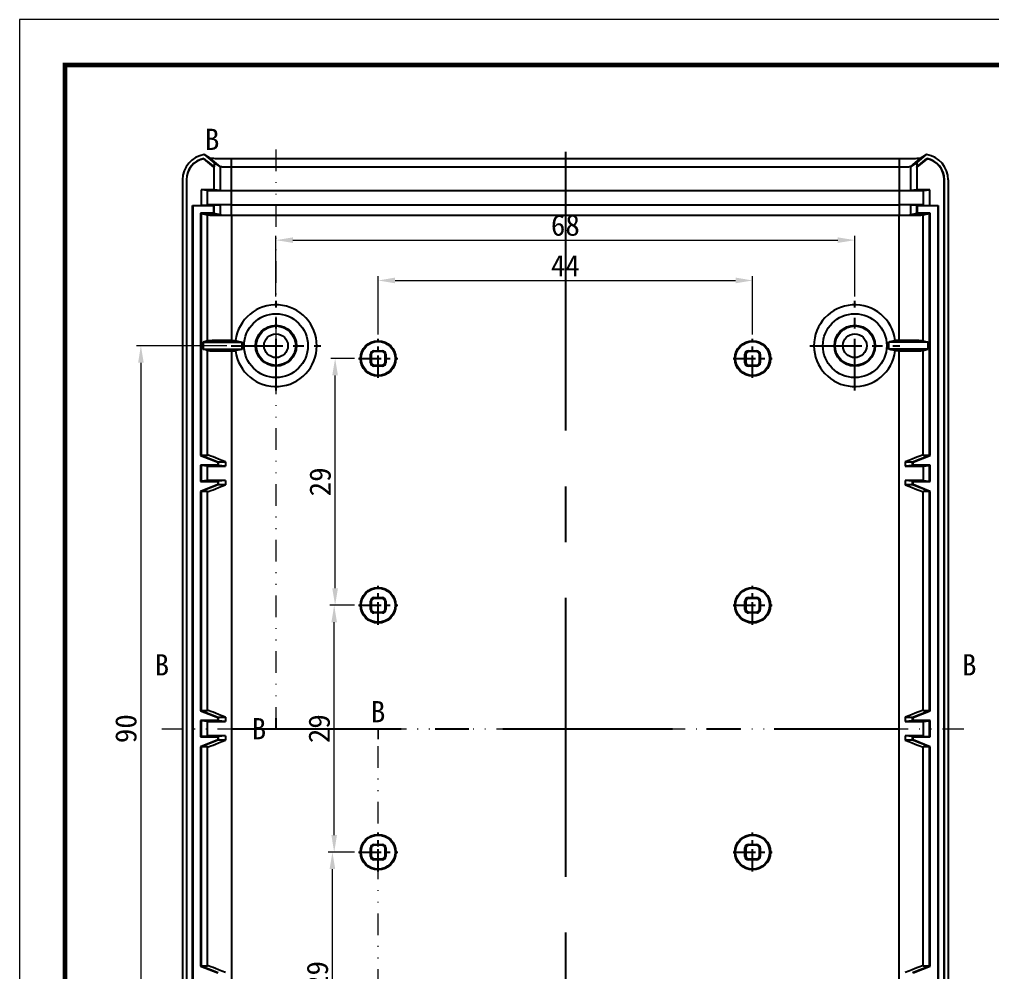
# Model space of a CAD drawing. Header units: millimetres. Extents: x 929 to 1798, y -260 to -38.
# Drawn here: x 1307.3 to 1421.6, y -156.1 to -44.1 of the extents above; entities that cross this region are included whole.
import ezdxf
from ezdxf.enums import TextEntityAlignment as Align

# ---------------------------------------------------------------- set-up
doc = ezdxf.new("R2010")
doc.units = ezdxf.units.MM
doc.linetypes.add('CENTER', pattern=[50.8, 31.75, -6.35, 6.35, -6.35])
doc.linetypes.add('DIVIDE', pattern=[31.75, 12.7, -6.35, 0, -6.35, 0, -6.35])
for name, color, linetype, lineweight in [('dim', 82, 'Continuous', 9), ('from', 7, 'Continuous', 13), ('hatch', 56, 'Continuous', 9)]:
    doc.layers.add(name, color=color, linetype=linetype, lineweight=lineweight)
doc.styles.add('宋体', font='simsun.ttc')
doc.styles.add('样式 1', font='simkai.ttf')
doc.dimstyles.new('YanXiu', dxfattribs={"dimtxt": 2.5, "dimasz": 2.2, "dimexe": 0.65, "dimexo": 0.65, "dimgap": 0.5, "dimtad": 1, "dimdsep": 46, "dimtxsty": '宋体', "dimcen": 0, "dimclrd": 3, "dimclre": 3, "dimclrt": 3, "dimazin": 2, "dimtfac": 1, "dimtofl": 0, "dimtmove": 0, "dimatfit": 3, "dimfxl": 1, "dimlwd": 5, "dimlwe": 5, "dimarcsym": 0})

# ---------------------------------------------------------------- blocks, each defined once
blk = doc.blocks.new('*D30')
at = {"layer": 'Defpoints', "color": 0}
for p in [(1393.41, -74.8), (1349.41, -81.66), (1393.41, -81.66)]:
    blk.add_point(p, dxfattribs=at)
at = {"layer": 'dim', "color": 3, "lineweight": 5}
for p, q in [((1349.41, -81.16), (1349.41, -74.3)), ((1393.41, -81.16), (1393.41, -74.3)), ((1351.41, -74.8), (1391.41, -74.8))]:
    blk.add_line(p, q, dxfattribs=at)
at = {"layer": 'dim', "color": 3}
for points in [[(1351.41, -74.46), (1351.41, -75.13), (1349.41, -74.8)], [(1391.41, -74.46), (1391.41, -75.13), (1393.41, -74.8)]]:
    blk.add_solid(points, dxfattribs=at)
at = {"layer": 'dim', "color": 3, "insert": (1371.41, -73.05), "char_height": 2.5, "attachment_point": 5, "style": '宋体'}
blk.add_mtext('44', dxfattribs=at)
blk = doc.blocks.new('*D31')
at = {"layer": 'Defpoints', "color": 0}
for p in [(1405.41, -70.06), (1337.41, -77.18), (1405.41, -77.18)]:
    blk.add_point(p, dxfattribs=at)
at = {"layer": 'dim', "color": 3, "lineweight": 5}
for p, q in [((1337.41, -76.68), (1337.41, -69.56)), ((1405.41, -76.68), (1405.41, -69.56)), ((1339.41, -70.06), (1403.41, -70.06))]:
    blk.add_line(p, q, dxfattribs=at)
at = {"layer": 'dim', "color": 3}
for points in [[(1339.41, -69.73), (1339.41, -70.39), (1337.41, -70.06)], [(1403.41, -69.73), (1403.41, -70.39), (1405.41, -70.06)]]:
    blk.add_solid(points, dxfattribs=at)
at = {"layer": 'dim', "color": 3, "insert": (1371.41, -68.31), "char_height": 2.5, "attachment_point": 5, "style": '宋体'}
blk.add_mtext('68', dxfattribs=at)
blk = doc.blocks.new('*D32')
at = {"layer": 'Defpoints', "color": 0}
for p in [(1332.13, -82.46), (1321.54, -172.46), (1332.13, -172.46)]:
    blk.add_point(p, dxfattribs=at)
at = {"layer": 'dim', "color": 3, "lineweight": 5}
for p, q in [((1331.63, -82.46), (1321.04, -82.46)), ((1321.54, -84.46), (1321.54, -170.46)), ((1331.63, -172.46), (1321.04, -172.46))]:
    blk.add_line(p, q, dxfattribs=at)
at = {"layer": 'dim', "color": 3}
for points in [[(1321.21, -84.46), (1321.87, -84.46), (1321.54, -82.46)], [(1321.21, -170.46), (1321.87, -170.46), (1321.54, -172.46)]]:
    blk.add_solid(points, dxfattribs=at)
at = {"layer": 'dim', "color": 3, "insert": (1319.79, -127.46), "char_height": 2.5, "attachment_point": 5, "rotation": 90, "style": '宋体'}
blk.add_mtext('90', dxfattribs=at)
blk = doc.blocks.new('*D33')
at = {"layer": 'Defpoints', "color": 0}
for p in [(1344.04, -141.96), (1347.12, -141.96), (1347.12, -170.96)]:
    blk.add_point(p, dxfattribs=at)
at = {"layer": 'dim', "color": 3, "lineweight": 5}
for p, q in [((1346.62, -141.96), (1343.54, -141.96)), ((1344.04, -168.96), (1344.04, -143.96)), ((1346.62, -170.96), (1343.54, -170.96))]:
    blk.add_line(p, q, dxfattribs=at)
at = {"layer": 'dim', "color": 3}
for points in [[(1343.71, -143.96), (1344.37, -143.96), (1344.04, -141.96)], [(1343.71, -168.96), (1344.37, -168.96), (1344.04, -170.96)]]:
    blk.add_solid(points, dxfattribs=at)
at = {"layer": 'dim', "color": 3, "insert": (1342.29, -156.46), "char_height": 2.5, "attachment_point": 5, "rotation": 90, "style": '宋体'}
blk.add_mtext('29', dxfattribs=at)
blk = doc.blocks.new('*D34')
at = {"layer": 'Defpoints', "color": 0}
for p in [(1344.25, -112.96), (1347.12, -112.96), (1347.12, -141.96)]:
    blk.add_point(p, dxfattribs=at)
at = {"layer": 'dim', "color": 3, "lineweight": 5}
for p, q in [((1346.62, -112.96), (1343.75, -112.96)), ((1344.25, -139.96), (1344.25, -114.96)), ((1346.62, -141.96), (1343.75, -141.96))]:
    blk.add_line(p, q, dxfattribs=at)
at = {"layer": 'dim', "color": 3}
for points in [[(1343.92, -114.96), (1344.58, -114.96), (1344.25, -112.96)], [(1343.92, -139.96), (1344.58, -139.96), (1344.25, -141.96)]]:
    blk.add_solid(points, dxfattribs=at)
at = {"layer": 'dim', "color": 3, "insert": (1342.5, -127.46), "char_height": 2.5, "attachment_point": 5, "rotation": 90, "style": '宋体'}
blk.add_mtext('29', dxfattribs=at)
blk = doc.blocks.new('*D35')
at = {"layer": 'Defpoints', "color": 0}
for p in [(1344.36, -83.96), (1347.12, -83.96), (1347.12, -112.96)]:
    blk.add_point(p, dxfattribs=at)
at = {"layer": 'dim', "color": 3, "lineweight": 5}
for p, q in [((1346.62, -83.96), (1343.86, -83.96)), ((1344.36, -110.96), (1344.36, -85.96)), ((1346.62, -112.96), (1343.86, -112.96))]:
    blk.add_line(p, q, dxfattribs=at)
at = {"layer": 'dim', "color": 3}
for points in [[(1344.02, -85.96), (1344.69, -85.96), (1344.36, -83.96)], [(1344.02, -110.96), (1344.69, -110.96), (1344.36, -112.96)]]:
    blk.add_solid(points, dxfattribs=at)
at = {"layer": 'dim', "color": 3, "insert": (1342.61, -98.46), "char_height": 2.5, "attachment_point": 5, "rotation": 90, "style": '宋体'}
blk.add_mtext('29', dxfattribs=at)

msp = doc.modelspace()

# ---------------------------------------------------------------- linework, layer by layer
at = {"color": 7, "linetype": 'Continuous'}
for p, q in [((1330.113, -61.487), (1328.919, -60.509)), ((1328.959, -60.475), (1329.404, -60.847)), ((1329.732, -60.456), (1328.984, -60.007)), ((1328.984, -60.007), (1330.134, -60.996)), ((1330.879, -61.443), (1329.732, -60.456)), ((1332.178, -67.109), (1332.181, -60.505)), ((1410.644, -60.505), (1332.181, -60.505)), ((1410.644, -60.505), (1410.647, -67.109)), ((1411.946, -61.443), (1413.094, -60.456)), ((1412.691, -60.996), (1413.842, -60.007)), ((1413.906, -60.509), (1412.713, -61.488)), ((1413.842, -60.007), (1413.094, -60.456)), ((1413.421, -60.847), (1413.867, -60.475)), ((1329.404, -60.847), (1330.134, -61.457)), ((1330.113, -61.487), (1330.113, -64.152)), ((1330.879, -61.443), (1330.134, -60.996)), ((1330.134, -60.996), (1330.134, -61.457)), ((1330.879, -64.213), (1330.879, -61.443)), ((1410.647, -61.493), (1332.178, -61.493)), ((1412.691, -60.996), (1411.946, -61.443)), ((1411.946, -61.443), (1411.946, -64.213)), ((1412.691, -61.457), (1413.421, -60.847)), ((1412.691, -60.996), (1412.691, -61.457)), ((1412.713, -61.488), (1412.713, -64.152)), ((1326.434, -62.971), (1326.434, -191.949)), ((1326.913, -62.957), (1326.886, -62.957)), ((1326.886, -62.957), (1326.886, -191.963)), ((1326.913, -62.957), (1326.913, -191.963)), ((1415.913, -62.957), (1415.939, -62.957)), ((1415.913, -191.962), (1415.913, -62.957)), ((1415.939, -191.962), (1415.939, -62.957)), ((1416.391, -62.971), (1416.391, -191.949)), ((1330.113, -64.152), (1328.613, -64.152)), ((1329.382, -64.213), (1328.613, -64.152)), ((1328.613, -64.152), (1328.613, -65.993)), ((1329.382, -65.932), (1329.382, -64.213)), ((1330.879, -64.213), (1330.113, -64.152)), ((1332.179, -64.223), (1410.646, -64.223)), ((1412.713, -64.152), (1411.946, -64.213)), ((1414.213, -64.152), (1412.713, -64.152)), ((1413.443, -64.213), (1414.213, -64.152)), ((1413.443, -64.213), (1413.443, -65.932)), ((1414.213, -65.993), (1414.213, -64.152)), ((1327.615, -65.993), (1330.113, -65.993)), ((1327.615, -65.993), (1327.667, -66.046)), ((1327.615, -188.926), (1327.615, -65.993)), ((1330.06, -66.046), (1327.667, -66.046)), ((1327.667, -188.874), (1327.667, -66.046)), ((1329.382, -65.932), (1328.613, -65.993)), ((1330.113, -65.993), (1330.06, -66.046)), ((1330.06, -66.046), (1330.06, -66.893)), ((1330.879, -65.932), (1330.113, -65.993)), ((1330.113, -65.993), (1330.113, -66.945)), ((1330.879, -67.099), (1330.879, -65.932)), ((1332.178, -65.928), (1410.647, -65.928)), ((1412.713, -65.993), (1411.946, -65.932)), ((1411.946, -65.932), (1411.946, -67.099)), ((1412.713, -65.993), (1412.765, -66.046)), ((1412.713, -65.993), (1415.21, -65.993)), ((1412.713, -66.945), (1412.713, -65.993)), ((1415.158, -66.046), (1412.765, -66.046)), ((1412.765, -66.893), (1412.765, -66.046)), ((1413.443, -65.932), (1414.213, -65.993)), ((1415.21, -65.993), (1415.158, -66.046)), ((1415.158, -66.046), (1415.158, -188.874)), ((1415.21, -65.993), (1415.21, -188.926)), ((1330.06, -66.893), (1328.562, -66.893)), ((1328.615, -66.945), (1328.562, -66.893)), ((1328.562, -66.893), (1328.562, -95.345)), ((1330.113, -66.945), (1328.615, -66.945)), ((1328.615, -66.945), (1329.384, -67.099)), ((1328.615, -66.945), (1328.615, -95.31)), ((1329.384, -81.888), (1329.384, -67.099)), ((1330.113, -66.945), (1330.06, -66.893)), ((1330.879, -67.099), (1330.113, -66.945)), ((1332.178, -67.109), (1410.647, -67.109)), ((1332.181, -67.123), (1410.644, -67.123)), ((1332.181, -67.123), (1332.181, -81.85)), ((1410.644, -81.85), (1410.644, -67.123)), ((1412.713, -66.945), (1411.946, -67.099)), ((1412.713, -66.945), (1412.765, -66.893)), ((1414.21, -66.945), (1412.713, -66.945)), ((1414.263, -66.893), (1412.765, -66.893)), ((1413.441, -67.099), (1414.21, -66.945)), ((1413.441, -81.888), (1413.441, -67.099)), ((1414.21, -66.945), (1414.263, -66.893)), ((1414.21, -95.31), (1414.21, -66.945)), ((1414.263, -95.345), (1414.263, -66.893)), ((1329.384, -81.888), (1328.846, -82.06)), ((1328.846, -82.06), (1333.421, -82.06)), ((1328.846, -82.06), (1328.846, -82.86)), ((1332.181, -81.85), (1332.653, -81.85)), ((1413.979, -82.06), (1409.405, -82.06)), ((1410.644, -81.85), (1410.172, -81.85)), ((1413.441, -81.888), (1413.979, -82.06)), ((1413.979, -82.06), (1413.979, -82.86)), ((1328.846, -82.86), (1333.421, -82.86)), ((1329.384, -83.032), (1328.846, -82.86)), ((1329.384, -95.31), (1329.384, -83.032)), ((1332.181, -83.069), (1332.653, -83.069)), ((1332.181, -83.069), (1332.181, -171.85)), ((1348.913, -83.06), (1349.913, -83.06)), ((1348.913, -83.06), (1349.005, -83.152)), ((1349.82, -83.152), (1349.005, -83.152)), ((1349.913, -83.06), (1349.82, -83.152)), ((1392.913, -83.06), (1393.005, -83.152)), ((1392.913, -83.06), (1393.913, -83.06)), ((1393.82, -83.152), (1393.005, -83.152)), ((1393.913, -83.06), (1393.82, -83.152)), ((1413.979, -82.86), (1409.405, -82.86)), ((1410.644, -83.069), (1410.172, -83.069)), ((1410.644, -171.85), (1410.644, -83.069)), ((1413.441, -83.032), (1413.979, -82.86)), ((1413.441, -95.31), (1413.441, -83.032)), ((1348.513, -83.46), (1348.605, -83.552)), ((1348.513, -84.46), (1348.513, -83.46)), ((1348.513, -84.46), (1348.605, -84.367)), ((1348.605, -83.552), (1348.605, -84.367)), ((1350.313, -83.46), (1350.22, -83.552)), ((1350.22, -84.367), (1350.22, -83.552)), ((1350.22, -84.367), (1350.313, -84.46)), ((1350.313, -83.46), (1350.313, -84.46)), ((1392.513, -83.46), (1392.605, -83.552)), ((1392.513, -84.46), (1392.513, -83.46)), ((1392.605, -84.367), (1392.513, -84.46)), ((1392.605, -83.552), (1392.605, -84.367)), ((1394.313, -83.46), (1394.22, -83.552)), ((1394.22, -84.367), (1394.22, -83.552)), ((1394.313, -84.46), (1394.22, -84.367)), ((1394.313, -83.46), (1394.313, -84.46)), ((1348.913, -84.86), (1349.005, -84.767)), ((1349.913, -84.86), (1348.913, -84.86)), ((1349.005, -84.767), (1349.82, -84.767)), ((1349.82, -84.767), (1349.913, -84.86)), ((1393.005, -84.767), (1392.913, -84.86)), ((1393.913, -84.86), (1392.913, -84.86)), ((1393.005, -84.767), (1393.82, -84.767)), ((1393.913, -84.86), (1393.82, -84.767)), ((1328.615, -95.31), (1328.562, -95.345)), ((1328.562, -95.345), (1330.564, -96.145)), ((1328.615, -95.31), (1329.384, -95.31)), ((1328.615, -95.31), (1330.617, -96.11)), ((1412.209, -96.11), (1414.21, -95.31)), ((1412.261, -96.145), (1414.263, -95.345)), ((1413.441, -95.31), (1414.21, -95.31)), ((1414.21, -95.31), (1414.263, -95.345)), ((1330.564, -96.487), (1328.562, -96.487)), ((1328.615, -96.539), (1328.562, -96.487)), ((1328.562, -96.487), (1328.562, -98.433)), ((1330.617, -96.539), (1328.615, -96.539)), ((1329.384, -96.601), (1328.615, -96.539)), ((1328.615, -96.539), (1328.615, -98.381)), ((1329.384, -98.319), (1329.384, -96.601)), ((1330.617, -96.11), (1330.564, -96.145)), ((1330.564, -96.145), (1330.564, -96.487)), ((1330.617, -96.539), (1330.564, -96.487)), ((1330.617, -96.11), (1331.499, -96.11)), ((1330.617, -96.11), (1330.617, -96.539)), ((1331.499, -96.61), (1330.617, -96.539)), ((1331.499, -96.11), (1331.499, -96.61)), ((1411.326, -96.11), (1411.326, -96.61)), ((1411.326, -96.11), (1412.209, -96.11)), ((1412.209, -96.539), (1411.326, -96.61)), ((1412.209, -96.11), (1412.261, -96.145)), ((1412.209, -96.539), (1412.209, -96.11)), ((1412.209, -96.539), (1412.261, -96.487)), ((1414.21, -96.539), (1412.209, -96.539)), ((1412.261, -96.487), (1412.261, -96.145)), ((1414.263, -96.487), (1412.261, -96.487)), ((1413.441, -96.601), (1414.21, -96.539)), ((1413.441, -96.601), (1413.441, -98.319)), ((1414.21, -96.539), (1414.263, -96.487)), ((1414.21, -98.381), (1414.21, -96.539)), ((1414.263, -98.433), (1414.263, -96.487)), ((1329.384, -98.319), (1328.615, -98.381)), ((1331.499, -98.31), (1330.617, -98.381)), ((1331.499, -98.31), (1331.499, -98.81)), ((1411.326, -98.31), (1411.326, -98.81)), ((1412.209, -98.381), (1411.326, -98.31)), ((1413.441, -98.319), (1414.21, -98.381)), ((1328.615, -98.381), (1328.562, -98.433)), ((1328.562, -98.433), (1330.564, -98.433)), ((1330.564, -98.774), (1328.562, -99.574)), ((1328.615, -98.381), (1330.617, -98.381)), ((1330.617, -98.81), (1328.615, -99.61)), ((1330.617, -98.381), (1330.564, -98.433)), ((1330.564, -98.433), (1330.564, -98.774)), ((1330.617, -98.81), (1330.564, -98.774)), ((1330.617, -98.381), (1330.617, -98.81)), ((1331.499, -98.81), (1330.617, -98.81)), ((1412.209, -98.81), (1411.326, -98.81)), ((1412.209, -98.381), (1412.261, -98.433)), ((1412.209, -98.81), (1412.209, -98.381)), ((1412.209, -98.381), (1414.21, -98.381)), ((1412.209, -98.81), (1412.261, -98.774)), ((1414.21, -99.61), (1412.209, -98.81)), ((1412.261, -98.774), (1412.261, -98.433)), ((1412.261, -98.433), (1414.263, -98.433)), ((1414.263, -99.574), (1412.261, -98.774)), ((1414.21, -98.381), (1414.263, -98.433)), ((1328.615, -99.61), (1328.562, -99.574)), ((1328.562, -99.574), (1328.562, -125.345)), ((1329.384, -99.61), (1328.615, -99.61)), ((1328.615, -99.61), (1328.615, -125.31)), ((1329.384, -125.31), (1329.384, -99.61)), ((1413.441, -125.31), (1413.441, -99.61)), ((1414.21, -99.61), (1413.441, -99.61)), ((1414.21, -99.61), (1414.263, -99.574)), ((1414.21, -125.31), (1414.21, -99.61)), ((1414.263, -125.345), (1414.263, -99.574)), ((1348.513, -112.46), (1348.605, -112.552)), ((1348.513, -113.46), (1348.513, -112.46)), ((1348.605, -112.552), (1348.605, -113.367)), ((1348.913, -112.06), (1349.913, -112.06)), ((1348.913, -112.06), (1349.005, -112.152)), ((1349.82, -112.152), (1349.005, -112.152)), ((1349.913, -112.06), (1349.82, -112.152)), ((1350.313, -112.46), (1350.22, -112.552)), ((1350.22, -113.367), (1350.22, -112.552)), ((1350.313, -112.46), (1350.313, -113.46)), ((1392.513, -112.46), (1392.605, -112.552)), ((1392.513, -113.46), (1392.513, -112.46)), ((1392.605, -112.552), (1392.605, -113.367)), ((1392.913, -112.06), (1393.005, -112.152)), ((1392.913, -112.06), (1393.913, -112.06)), ((1393.82, -112.152), (1393.005, -112.152)), ((1393.913, -112.06), (1393.82, -112.152)), ((1394.313, -112.46), (1394.22, -112.552)), ((1394.22, -113.367), (1394.22, -112.552)), ((1394.313, -112.46), (1394.313, -113.46)), ((1348.513, -113.46), (1348.605, -113.367)), ((1348.913, -113.86), (1349.005, -113.767)), ((1349.913, -113.86), (1348.913, -113.86)), ((1349.005, -113.767), (1349.82, -113.767)), ((1349.82, -113.767), (1349.913, -113.86)), ((1350.22, -113.367), (1350.313, -113.46)), ((1392.605, -113.367), (1392.513, -113.46)), ((1393.005, -113.767), (1392.913, -113.86)), ((1393.913, -113.86), (1392.913, -113.86)), ((1393.005, -113.767), (1393.82, -113.767)), ((1393.913, -113.86), (1393.82, -113.767)), ((1394.313, -113.46), (1394.22, -113.367)), ((1328.615, -125.31), (1328.562, -125.345)), ((1328.562, -125.345), (1330.564, -126.145)), ((1328.615, -125.31), (1329.384, -125.31)), ((1328.615, -125.31), (1330.617, -126.11)), ((1412.209, -126.11), (1414.21, -125.31)), ((1412.261, -126.145), (1414.263, -125.345)), ((1413.441, -125.31), (1414.21, -125.31)), ((1414.21, -125.31), (1414.263, -125.345)), ((1330.564, -126.487), (1328.562, -126.487)), ((1328.615, -126.539), (1328.562, -126.487)), ((1328.562, -126.487), (1328.562, -128.433)), ((1330.617, -126.539), (1328.615, -126.539)), ((1329.384, -126.601), (1328.615, -126.539)), ((1328.615, -126.539), (1328.615, -128.381)), ((1329.384, -128.319), (1329.384, -126.601)), ((1330.617, -126.11), (1330.564, -126.145)), ((1330.564, -126.145), (1330.564, -126.487)), ((1330.617, -126.539), (1330.564, -126.487)), ((1330.617, -126.11), (1331.499, -126.11)), ((1330.617, -126.11), (1330.617, -126.539)), ((1331.499, -126.61), (1330.617, -126.539)), ((1331.499, -126.11), (1331.499, -126.61)), ((1411.326, -126.11), (1411.326, -126.61)), ((1411.326, -126.11), (1412.209, -126.11)), ((1412.209, -126.539), (1411.326, -126.61)), ((1412.209, -126.539), (1412.209, -126.11)), ((1412.209, -126.11), (1412.261, -126.145)), ((1412.209, -126.539), (1412.261, -126.487)), ((1414.21, -126.539), (1412.209, -126.539)), ((1412.261, -126.487), (1412.261, -126.145)), ((1414.263, -126.487), (1412.261, -126.487)), ((1413.441, -126.601), (1414.21, -126.539)), ((1413.441, -126.601), (1413.441, -128.319)), ((1414.21, -126.539), (1414.263, -126.487)), ((1414.21, -128.381), (1414.21, -126.539)), ((1414.263, -128.433), (1414.263, -126.487)), ((1328.615, -128.381), (1328.562, -128.433)), ((1328.562, -128.433), (1330.564, -128.433)), ((1330.564, -128.774), (1328.562, -129.574)), ((1329.384, -128.319), (1328.615, -128.381)), ((1328.615, -128.381), (1330.617, -128.381)), ((1330.617, -128.81), (1328.615, -129.61)), ((1330.617, -128.381), (1330.564, -128.433)), ((1330.564, -128.433), (1330.564, -128.774)), ((1330.617, -128.81), (1330.564, -128.774)), ((1331.499, -128.31), (1330.617, -128.381)), ((1330.617, -128.381), (1330.617, -128.81)), ((1331.499, -128.81), (1330.617, -128.81)), ((1331.499, -128.31), (1331.499, -128.81)), ((1411.326, -128.31), (1411.326, -128.81)), ((1412.209, -128.381), (1411.326, -128.31)), ((1412.209, -128.81), (1411.326, -128.81)), ((1412.209, -128.81), (1412.209, -128.381)), ((1412.209, -128.381), (1412.261, -128.433)), ((1412.209, -128.381), (1414.21, -128.381)), ((1412.209, -128.81), (1412.261, -128.774)), ((1414.21, -129.61), (1412.209, -128.81)), ((1412.261, -128.774), (1412.261, -128.433)), ((1412.261, -128.433), (1414.263, -128.433)), ((1414.263, -129.574), (1412.261, -128.774)), ((1413.441, -128.319), (1414.21, -128.381)), ((1414.21, -128.381), (1414.263, -128.433)), ((1328.615, -129.61), (1328.562, -129.574)), ((1328.562, -129.574), (1328.562, -155.345)), ((1329.384, -129.61), (1328.615, -129.61)), ((1328.615, -129.61), (1328.615, -155.31)), ((1329.384, -155.31), (1329.384, -129.61)), ((1413.441, -155.31), (1413.441, -129.61)), ((1414.21, -129.61), (1413.441, -129.61)), ((1414.21, -129.61), (1414.263, -129.574)), ((1414.21, -155.31), (1414.21, -129.61)), ((1414.263, -155.345), (1414.263, -129.574)), ((1348.513, -141.46), (1348.605, -141.552)), ((1348.513, -142.46), (1348.513, -141.46)), ((1348.605, -141.552), (1348.605, -142.367)), ((1348.913, -141.06), (1349.913, -141.06)), ((1348.913, -141.06), (1349.005, -141.152)), ((1349.82, -141.152), (1349.005, -141.152)), ((1349.82, -141.152), (1349.913, -141.06)), ((1350.22, -141.552), (1350.313, -141.46)), ((1350.22, -142.367), (1350.22, -141.552)), ((1350.313, -141.46), (1350.313, -142.46)), ((1392.513, -142.46), (1392.513, -141.46)), ((1392.605, -141.552), (1392.513, -141.46)), ((1392.605, -141.552), (1392.605, -142.367)), ((1393.005, -141.152), (1392.913, -141.06)), ((1392.913, -141.06), (1393.913, -141.06)), ((1393.82, -141.152), (1393.005, -141.152)), ((1393.913, -141.06), (1393.82, -141.152)), ((1394.313, -141.46), (1394.22, -141.552)), ((1394.22, -142.367), (1394.22, -141.552)), ((1394.313, -141.46), (1394.313, -142.46)), ((1348.513, -142.46), (1348.605, -142.367)), ((1348.913, -142.86), (1349.005, -142.767)), ((1349.913, -142.86), (1348.913, -142.86)), ((1349.005, -142.767), (1349.82, -142.767)), ((1349.913, -142.86), (1349.82, -142.767)), ((1350.313, -142.46), (1350.22, -142.367)), ((1392.513, -142.46), (1392.605, -142.367)), ((1392.913, -142.86), (1393.005, -142.767)), ((1393.913, -142.86), (1392.913, -142.86)), ((1393.005, -142.767), (1393.82, -142.767)), ((1393.913, -142.86), (1393.82, -142.767)), ((1394.313, -142.46), (1394.22, -142.367)), ((1328.615, -155.31), (1328.562, -155.345)), ((1328.562, -155.345), (1330.564, -156.145)), ((1328.615, -155.31), (1329.384, -155.31)), ((1328.615, -155.31), (1330.617, -156.11)), ((1412.209, -156.11), (1414.21, -155.31)), ((1412.261, -156.145), (1414.263, -155.345)), ((1413.441, -155.31), (1414.21, -155.31)), ((1414.21, -155.31), (1414.263, -155.345))]:
    msp.add_line(p, q, dxfattribs=at)
at = {"color": 1, "linetype": 'CENTER', "ltscale": 1.031829}
msp.add_line((1371.413, -59.675), (1371.413, -196.097), dxfattribs=at)
at = {"color": 1, "linetype": 'CENTER', "ltscale": 0.191926}
for p, q in [((1337.413, -87.738), (1337.413, -77.182)), ((1405.413, -87.738), (1405.413, -77.182)), ((1332.135, -82.46), (1342.691, -82.46)), ((1400.135, -82.46), (1410.691, -82.46))]:
    msp.add_line(p, q, dxfattribs=at)
at = {"color": 1, "linetype": 'CENTER', "ltscale": 0.083491}
for p, q in [((1349.413, -86.256), (1349.413, -81.664)), ((1393.413, -86.256), (1393.413, -81.664)), ((1347.117, -83.96), (1351.709, -83.96)), ((1391.117, -83.96), (1395.709, -83.96)), ((1349.413, -115.256), (1349.413, -110.664)), ((1393.413, -115.256), (1393.413, -110.664)), ((1347.117, -112.96), (1351.709, -112.96)), ((1391.117, -112.96), (1395.709, -112.96)), ((1349.413, -144.256), (1349.413, -139.664)), ((1393.413, -144.256), (1393.413, -139.664)), ((1347.117, -141.96), (1351.709, -141.96)), ((1391.117, -141.96), (1395.709, -141.96))]:
    msp.add_line(p, q, dxfattribs=at)
at = {"color": 1, "linetype": 'CENTER', "ltscale": 0.627699}
msp.add_line((1332.181, -127.46), (1410.644, -127.46), dxfattribs=at)
at = {"color": 7, "linetype": 'Continuous'}
for centre, radius in [((1337.413, -82.46), 3.75), ((1405.413, -82.46), 3.75), ((1337.413, -82.46), 2.4), ((1337.413, -82.46), 2.313), ((1337.413, -82.46), 1.4), ((1405.413, -82.46), 2.4), ((1405.413, -82.46), 2.313), ((1405.413, -82.46), 1.4), ((1349.413, -83.96), 2.087), ((1349.413, -83.96), 2), ((1393.413, -83.96), 2.087), ((1393.413, -83.96), 2), ((1349.413, -112.96), 2.087), ((1393.413, -112.96), 2.087), ((1349.413, -112.96), 2), ((1393.413, -112.96), 2), ((1349.413, -141.96), 2.087), ((1349.413, -141.96), 2), ((1393.413, -141.96), 2.087), ((1393.413, -141.96), 2)]:
    msp.add_circle(centre, radius, dxfattribs=at)
for centre, radius, start, end in [((1329.409, -62.957), 2.523, 100.28369, 180.01599), ((1329.409, -62.957), 2.496, 101.30679, 180.00999), ((1336.295, -68.934), 11.197, 130.93571, 131.20173), ((1413.415, -62.957), 2.523, 359.99833, 79.6975), ((1405.987, -69.554), 12.022, 48.79669, 49.04449), ((1413.416, -62.957), 2.497, 359.99565, 78.67467), ((1334.329, -64.449), 5.153, 144.50053, 144.92071), ((1408.311, -64.579), 5.379, 35.07995, 35.48256), ((1337.413, -82.46), 4.798, 187.29732, 172.70268), ((1405.413, -82.46), 4.798, 7.29732, 352.70268), ((1337.413, -82.46), 4.012, 174.27811, 185.72189), ((1405.413, -82.46), 4.012, 354.27811, 5.72189)]:
    msp.add_arc(centre, radius, start, end, dxfattribs=at)
for centre, major_axis, ratio, start_param, end_param in [((1329.437, -62.974), (2.576, -1.545), 0.9987065, 2.2621508, 3.6812621), ((1413.388, -62.974), (2.576, 1.545), 0.9987065, -0.5396695, 0.8794419), ((1332.179, -64.213), (2.8, 0), 0.0034907, -3.0979594, -1.5707963), ((1332.178, -64.213), (1.3, 0), 0.0034907, -3.0979594, -1.5707963), ((1410.646, -64.213), (2.8, 0), 0.0034907, -1.5707963, -0.0436332), ((1410.647, -64.213), (1.3, 0), 0.0034907, -1.5707963, -0.0436332), ((1332.179, -65.932), (2.8, 0), 0.0034907, 1.5707963, 3.0979594), ((1332.178, -65.932), (1.3, 0), 0.0034907, 1.5707963, 3.0979594), ((1410.646, -65.932), (2.8, 0), 0.0034907, 0.0436332, 1.5707963), ((1410.647, -65.932), (1.3, 0), 0.0034907, 0.0436332, 1.5707963), ((1332.181, -67.098), (2.8, 0), 0.0087269, -3.0979594, -1.5707963), ((1332.178, -67.098), (1.3, 0), 0.0087269, -3.0979594, -1.5707963), ((1410.644, -67.098), (2.8, 0), 0.0087269, -1.5707963, -0.0436332), ((1410.647, -67.098), (1.3, 0), 0.0087269, -1.5707963, -0.0436332), ((1332.181, -81.89), (2.8, 0), 0.0139635, 1.5707963, 3.0979594), ((1410.644, -81.89), (2.8, 0), 0.0139635, 0.0436332, 1.5707963), ((1332.181, -83.03), (2.8, 0), 0.0139635, -3.0979594, -1.5707963), ((1348.913, -83.46), (-0.283, 0.283), 0.9996955, -0.7852459, 0.7852459), ((1349.005, -83.552), (0.283, -0.283), 0.9996955, 2.3563468, 3.9268385), ((1349.82, -83.552), (-0.283, -0.283), 0.9996955, 2.3563468, 3.9268385), ((1349.913, -83.46), (0.283, 0.283), 0.9996955, -0.7852459, 0.7852459), ((1392.913, -83.46), (-0.283, 0.283), 0.9996955, -0.7852459, 0.7852459), ((1393.005, -83.552), (0.283, -0.283), 0.9996955, 2.3563468, 3.9268385), ((1393.82, -83.552), (-0.283, -0.283), 0.9996955, 2.3563468, 3.9268385), ((1393.913, -83.46), (0.283, 0.283), 0.9996955, -0.7852459, 0.7852459), ((1410.644, -83.03), (2.8, 0), 0.0139635, -1.5707963, -0.0436332), ((1348.913, -84.46), (0.283, 0.283), 0.9996955, -3.9268385, -2.3563468), ((1349.005, -84.367), (0.283, 0.283), 0.9996955, 2.3563468, 3.9268385), ((1349.82, -84.367), (0.283, -0.283), 0.9996955, -0.7852459, 0.7852459), ((1349.913, -84.46), (-0.283, 0.283), 0.9996955, -3.9268385, -2.3563468), ((1392.913, -84.46), (0.283, 0.283), 0.9996955, -3.9268385, -2.3563468), ((1393.005, -84.367), (-0.283, -0.283), 0.9996955, -0.7852459, 0.7852459), ((1393.82, -84.367), (-0.283, 0.283), 0.9996955, 2.3563468, 3.9268385), ((1393.913, -84.46), (-0.283, 0.283), 0.9996955, -3.9268385, -2.3563468), ((1332.181, -96.43), (2.8, -1.119), 0.0150446, 1.8229284, 3.103973), ((1410.644, -96.43), (2.8, 1.119), 0.0150446, 0.0376196, 1.3186642), ((1332.181, -96.6), (2.8, 0), 0.0034907, -3.0979594, -1.8169148), ((1410.644, -96.6), (2.8, 0), 0.0034907, -1.3246779, -0.0436332), ((1332.181, -98.32), (2.8, 0), 0.0034907, 1.8169148, 3.0979594), ((1410.644, -98.32), (2.8, 0), 0.0034907, 0.0436332, 1.3246779), ((1332.181, -98.49), (2.8, 1.119), 0.0150446, -3.103973, -1.8229284), ((1410.644, -98.49), (2.8, -1.119), 0.0150446, -1.3186642, -0.0376196), ((1348.913, -112.46), (0.283, -0.283), 0.9996955, 2.3563468, 3.9268385), ((1349.005, -112.552), (0.283, -0.283), 0.9996955, 2.3563468, 3.9268385), ((1349.82, -112.552), (-0.283, -0.283), 0.9996955, 2.3563468, 3.9268385), ((1349.913, -112.46), (0.283, 0.283), 0.9996955, -0.7852459, 0.7852459), ((1392.913, -112.46), (0.283, -0.283), 0.9996955, 2.3563468, 3.9268385), ((1393.005, -112.552), (0.283, -0.283), 0.9996955, 2.3563468, 3.9268385), ((1393.82, -112.552), (-0.283, -0.283), 0.9996955, 2.3563468, 3.9268385), ((1393.913, -112.46), (0.283, 0.283), 0.9996955, -0.7852459, 0.7852459), ((1348.913, -113.46), (0.283, 0.283), 0.9996955, -3.9268385, -2.3563468), ((1349.005, -113.367), (0.283, 0.283), 0.9996955, 2.3563468, 3.9268385), ((1349.82, -113.367), (0.283, -0.283), 0.9996955, -0.7852459, 0.7852459), ((1349.913, -113.46), (-0.283, 0.283), 0.9996955, -3.9268385, -2.3563468), ((1392.913, -113.46), (0.283, 0.283), 0.9996955, -3.9268385, -2.3563468), ((1393.005, -113.367), (-0.283, -0.283), 0.9996955, -0.7852459, 0.7852459), ((1393.82, -113.367), (-0.283, 0.283), 0.9996955, 2.3563468, 3.9268385), ((1393.913, -113.46), (-0.283, 0.283), 0.9996955, -3.9268385, -2.3563468), ((1332.181, -126.43), (2.8, -1.119), 0.0150446, 1.8229284, 3.103973), ((1410.644, -126.43), (2.8, 1.119), 0.0150446, 0.0376196, 1.3186642), ((1332.181, -126.6), (2.8, 0), 0.0034907, -3.0979594, -1.8169148), ((1410.644, -126.6), (2.8, 0), 0.0034907, -1.3246779, -0.0436332), ((1332.181, -128.32), (2.8, 0), 0.0034907, 1.8169148, 3.0979594), ((1332.181, -128.49), (2.8, 1.119), 0.0150446, -3.103973, -1.8229284), ((1410.644, -128.32), (2.8, 0), 0.0034907, 0.0436332, 1.3246779), ((1410.644, -128.49), (2.8, -1.119), 0.0150446, -1.3186642, -0.0376196), ((1348.913, -141.46), (-0.283, 0.283), 0.9996955, -0.7852459, 0.7852459), ((1349.005, -141.552), (0.283, -0.283), 0.9996955, 2.3563468, 3.9268385), ((1349.82, -141.552), (0.283, 0.283), 0.9996955, -0.7852459, 0.7852459), ((1349.913, -141.46), (0.283, 0.283), 0.9996955, -0.7852459, 0.7852459), ((1392.913, -141.46), (-0.283, 0.283), 0.9996955, -0.7852459, 0.7852459), ((1393.005, -141.552), (-0.283, 0.283), 0.9996955, -0.7852459, 0.7852459), ((1393.82, -141.552), (-0.283, -0.283), 0.9996955, 2.3563468, 3.9268385), ((1393.913, -141.46), (0.283, 0.283), 0.9996955, -0.7852459, 0.7852459), ((1348.913, -142.46), (0.283, 0.283), 0.9996955, -3.9268385, -2.3563468), ((1349.005, -142.367), (0.283, 0.283), 0.9996955, 2.3563468, 3.9268385), ((1349.82, -142.367), (-0.283, 0.283), 0.9996955, 2.3563468, 3.9268385), ((1349.913, -142.46), (-0.283, 0.283), 0.9996955, -3.9268385, -2.3563468), ((1392.913, -142.46), (0.283, 0.283), 0.9996955, -3.9268385, -2.3563468), ((1393.005, -142.367), (0.283, 0.283), 0.9996955, 2.3563468, 3.9268385), ((1393.82, -142.367), (-0.283, 0.283), 0.9996955, 2.3563468, 3.9268385), ((1393.913, -142.46), (-0.283, 0.283), 0.9996955, -3.9268385, -2.3563468), ((1332.181, -156.43), (2.8, -1.119), 0.0150446, 1.8229284, 3.103973), ((1410.644, -156.43), (2.8, 1.119), 0.0150446, 0.0376196, 1.3186642)]:
    msp.add_ellipse(centre, major_axis=major_axis, ratio=ratio, start_param=start_param, end_param=end_param, dxfattribs=at)
for points, start_tangent, end_tangent in [([(1332.181, -60.505), (1331.578, -60.504), (1331.01, -60.499), (1330.513, -60.491), (1330.12, -60.481), (1329.855, -60.469), (1329.735, -60.457)], (-0.9999998, -0.0005612), (-0.9602656, 0.2790879)), ([(1413.09, -60.457), (1412.97, -60.469), (1412.706, -60.481), (1412.312, -60.491), (1411.815, -60.499), (1411.247, -60.504), (1410.644, -60.505)], (-0.9602638, -0.279094), (-0.9999998, 0.000561)), ([(1332.178, -61.493), (1331.855, -61.491), (1331.552, -61.486), (1331.287, -61.479), (1331.08, -61.468), (1330.942, -61.457), (1330.881, -61.444)], (-0.9999983, -0.0018289), (-0.8470237, 0.5315551)), ([(1411.944, -61.444), (1411.883, -61.457), (1411.745, -61.468), (1411.538, -61.479), (1411.273, -61.486), (1410.97, -61.491), (1410.647, -61.493)], (-0.8470166, -0.5315664), (-0.9999983, 0.0018276)), ([(1332.653, -81.85), (1332.911, -81.921), (1333.167, -81.991), (1333.421, -82.06)], (0.9645647, -0.2638465), (0.9648568, -0.2627762)), ([(1410.172, -81.85), (1409.914, -81.921), (1409.658, -81.991), (1409.405, -82.06)], (-0.9645647, -0.2638465), (-0.9648568, -0.2627762)), ([(1333.421, -82.86), (1333.167, -82.929), (1332.911, -82.999), (1332.653, -83.069)], (-0.9648568, -0.2627762), (-0.9645647, -0.2638465)), ([(1410.172, -83.069), (1409.914, -82.999), (1409.658, -82.929), (1409.405, -82.86)], (-0.9645647, 0.2638465), (-0.9648568, 0.2627762))]:
    msp.add_spline(points, degree=3, dxfattribs=dict(at, start_tangent=start_tangent, end_tangent=end_tangent))
at = {"layer": 'from'}
for points in [[(1307.272, -260.303), (1618.351, -260.303), (1618.351, -44.132), (1307.272, -44.132)], [(1312.633, -254.942), (1612.99, -254.942), (1612.99, -49.493), (1312.633, -49.493)]]:
    msp.add_lwpolyline(points, close=True, dxfattribs=at)
at = {"layer": 'from', "const_width": 0.536}
msp.add_lwpolyline([(1312.633, -254.942), (1312.633, -49.493), (1612.99, -49.493), (1612.99, -254.942), (1312.633, -254.942)], dxfattribs=at)
at = {"layer": 'hatch', "color": 2, "linetype": 'DIVIDE', "ltscale": 0.2}
for p, q in [((1337.413, -127.46), (1337.413, -58.218)), ((1324.003, -127.46), (1418.865, -127.46)), ((1349.413, -197.555), (1349.413, -127.46))]:
    msp.add_line(p, q, dxfattribs=at)
at = {"layer": 'hatch', "color": 2, "linetype": 'DIVIDE', "ltscale": 0.1}
msp.add_line((1349.413, -127.46), (1337.413, -127.46), dxfattribs=at)
at = {"layer": 'hatch', "color": 2}
for points in [[(1337.413, -58.218, 0, 0, 0), (1334.913, -58.218, 0.75, 0, 0), (1332.413, -58.218, 0, 0, 0)], [(1324.003, -127.46, 0, 0, 0), (1324.003, -124.96, 0.75, 0, 0), (1324.003, -122.46, 0, 0, 0)], [(1418.865, -127.46, 0, 0, 0), (1418.865, -124.96, 0.75, 0, 0), (1418.865, -122.46, 0, 0, 0)]]:
    msp.add_lwpolyline(points, format="xyseb", dxfattribs=at)
at = {"layer": 'hatch', "color": 2, "const_width": 0.2}
for points in [[(1338.663, -127.46), (1337.413, -127.46), (1337.413, -126.21)], [(1349.413, -128.71), (1349.413, -127.46), (1348.163, -127.46)]]:
    msp.add_lwpolyline(points, dxfattribs=at)

# ---------------------------------------------------------------- texts
at = {"layer": 'hatch', "color": 6, "style": '样式 1'}
for p in [(1329.913, -58.218), (1324.003, -119.96), (1418.865, -119.96), (1349.413, -125.46), (1335.413, -127.46)]:
    msp.add_text('B', height=2.5, dxfattribs=at).set_placement(p, align=Align.MIDDLE)

# ---------------------------------------------------------------- dimensions: what is measured, and where the dimension line sits
at = {"layer": 'dim'}
for base, p1, p2, picture, middle in [((1405.413, -70.061), (1337.413, -77.182), (1405.413, -77.182), '*D31', (1371.413, -68.312)), ((1393.413, -74.796), (1349.413, -81.664), (1393.413, -81.664), '*D30', (1371.413, -73.046))]:
    dim = msp.add_linear_dim(base=base, p1=p1, p2=p2, dimstyle='YanXiu', override={"dimasz": 2, "dimexe": 0.49975, "dimexo": 0.49975, "dimgap": 0.49975}, dxfattribs=at)
    dim.commit()
    dim.dimension.update_dxf_attribs({"geometry": picture, "text_midpoint": middle})
dim = msp.add_linear_dim(base=(1321.539, -172.46), p1=(1332.135, -82.46), p2=(1332.135, -172.46), angle=90, dimstyle='YanXiu', override={"dimasz": 2, "dimexe": 0.49975, "dimexo": 0.49975, "dimgap": 0.49975}, dxfattribs=at)
dim.commit()
dim.dimension.update_dxf_attribs({"geometry": '*D32', "text_midpoint": (1321.539, -127.46), "dimtype": 160})
for base, p1, p2, picture, middle in [((1344.356, -83.96), (1347.117, -112.96), (1347.117, -83.96), '*D35', (1342.606, -98.46)), ((1344.251, -112.96), (1347.117, -141.96), (1347.117, -112.96), '*D34', (1342.501, -127.46)), ((1344.039, -141.96), (1347.117, -170.96), (1347.117, -141.96), '*D33', (1342.289, -156.46))]:
    dim = msp.add_linear_dim(base=base, p1=p1, p2=p2, angle=90, dimstyle='YanXiu', override={"dimasz": 2, "dimexe": 0.49975, "dimexo": 0.49975, "dimgap": 0.49975}, dxfattribs=at)
    dim.commit()
    dim.dimension.update_dxf_attribs({"geometry": picture, "text_midpoint": middle})

doc.saveas('drawing.dxf')
